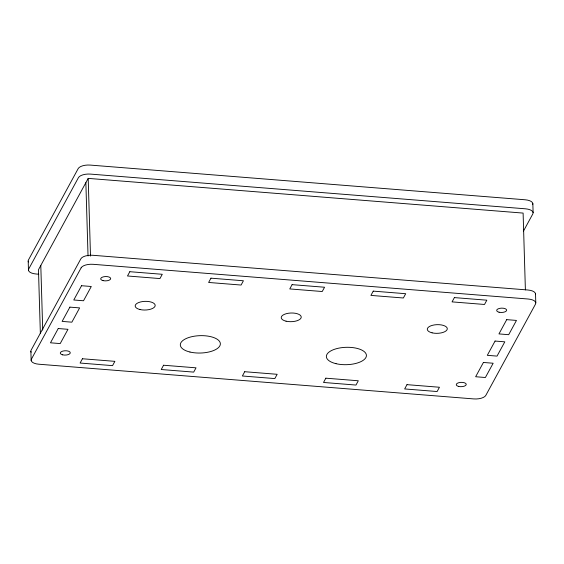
<?xml version="1.0" encoding="UTF-8"?>
<svg xmlns="http://www.w3.org/2000/svg" width="564" height="564" viewBox="0 0 564 564"><rect width="100%" height="100%" fill="white"/><g stroke="black" fill="none" stroke-linecap="round" stroke-linejoin="round"><path stroke-width="0.85" d="M525.394 289.91L523.11 213.086L88.195 178.386L38.472 269.726L40.361 333.451M523.526 230.993L532.846 213.862A10.018 4.343 -1.7 0 0 525.444 208.807L90.529 174.1A10.018 4.343 -1.7 0 0 78.459 177.604L28.736 268.95A10.018 4.343 -1.7 0 0 36.138 274.005L38.768 274.217M532.846 203.632L533.114 212.656M535.525 293.844L535.793 302.861M88.195 178.386L90.501 256.077M85.862 182.666L88.04 255.993M40.798 265.447L42.716 330.046M28.2 261.139L28.468 270.156M30.879 351.344L31.147 360.368M28.482 261.978A10.018 4.343 -1.7 0 1 28.468 259.926L78.192 168.587A10.018 4.343 -1.7 0 1 90.261 165.083L525.176 199.783A10.018 4.343 -1.7 0 1 532.747 204.457M31.161 352.19A10.018 4.343 -1.7 0 1 31.14 350.138L80.871 258.791A10.018 4.343 -1.7 0 1 92.933 255.288L527.855 289.995A10.018 4.343 -1.7 0 1 535.518 294.26M81.138 267.815L31.408 359.155A10.018 4.343 -1.7 0 0 38.817 364.217L473.732 398.917A10.018 4.343 -1.7 0 0 485.801 395.413L535.525 304.074A10.018 4.343 -1.7 0 0 528.123 299.012L93.201 264.312A10.018 4.343 -1.7 0 0 81.138 267.815M58.24 328.537L50.471 342.806L60.207 343.582L67.976 329.313L58.24 328.537M69.894 307.126L62.125 321.402L71.861 322.178L79.63 307.902L69.894 307.126M81.547 285.715L73.778 299.992L83.514 300.767L91.283 286.498L81.547 285.715M82.429 358.76L80.095 363.04L112.553 365.634L114.88 361.348L82.429 358.76M129.819 271.7L127.492 275.979L159.943 278.574L162.277 274.287L129.819 271.7M163.567 365.232L161.233 369.519L193.692 372.106L196.025 367.827L163.567 365.232M210.964 278.172L208.631 282.458L241.089 285.046L243.415 280.766L210.964 278.172M244.706 371.711L242.379 375.991L274.83 378.578L277.164 374.299L244.706 371.711M292.103 284.651L289.769 288.93L322.227 291.517L324.561 287.238L292.103 284.651M325.851 378.183L323.517 382.462L355.976 385.057L358.302 380.77L325.851 378.183M373.241 291.123L370.915 295.402L403.366 297.996L405.699 293.71L373.241 291.123M406.989 384.655L404.656 388.941L437.114 391.529L439.448 387.249L406.989 384.655M454.387 297.595L452.053 301.881L484.511 304.468L486.838 300.189L454.387 297.595M483.418 362.462L475.649 376.731L485.385 377.513L493.155 363.237L483.418 362.462M495.072 341.051L487.303 355.327L497.039 356.103L504.808 341.833L495.072 341.051M506.726 319.647L498.957 333.916L508.693 334.692L516.462 320.422L506.726 319.647M189.969 352.028A20.029 8.686 -1.7 0 0 220.362 344.04A20.029 8.686 -1.7 0 0 190.688 336.962A20.029 8.686 -1.7 0 0 189.969 352.028M336.024 363.681A20.029 8.686 -1.7 0 0 366.417 355.694A20.029 8.686 -1.7 0 0 336.743 348.615A20.029 8.686 -1.7 0 0 336.024 363.681M432.109 332.838A10.018 4.343 -1.7 0 0 447.301 328.847A10.018 4.343 -1.7 0 0 432.468 325.308A10.018 4.343 -1.7 0 0 432.109 332.838M139.999 309.53A10.018 4.343 -1.7 0 0 155.192 305.54A10.018 4.343 -1.7 0 0 140.358 302.001A10.018 4.343 -1.7 0 0 139.999 309.53M286.054 321.184A10.018 4.343 -1.7 0 0 301.246 317.194A10.018 4.343 -1.7 0 0 286.413 313.654A10.018 4.343 -1.7 0 0 286.054 321.184M62.689 354.848A5.005 2.171 -1.7 0 0 70.288 352.852A5.005 2.171 -1.7 0 0 62.872 351.076A5.005 2.171 -1.7 0 0 62.689 354.848M458.659 386.439A5.005 2.171 -1.7 0 0 466.259 384.444A5.005 2.171 -1.7 0 0 458.835 382.674A5.005 2.171 -1.7 0 0 458.659 386.439M103.092 280.632A5.005 2.171 -1.7 0 0 110.692 278.63A5.005 2.171 -1.7 0 0 103.275 276.861A5.005 2.171 -1.7 0 0 103.092 280.632M499.062 312.223A5.005 2.171 -1.7 0 0 506.655 310.228A5.005 2.171 -1.7 0 0 499.239 308.459A5.005 2.171 -1.7 0 0 499.062 312.223"/></g></svg>
